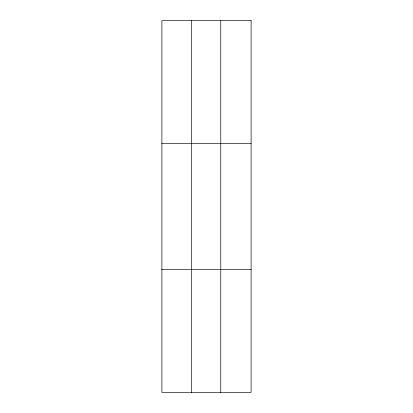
<?xml version="1.0" encoding="UTF-8"?>
<svg xmlns="http://www.w3.org/2000/svg" width="413" height="413" viewBox="0 0 413 413"><rect width="100%" height="100%" fill="white"/><g stroke="black" fill="none" stroke-linecap="round" stroke-linejoin="round"><path stroke-width="0.62" d="M191.333 20.65L191.333 392.35M220.774 20.65L220.774 392.35M161.891 143.311L251.109 143.311M161.891 269.689L251.109 269.689M251.109 20.65L251.109 392.35L161.891 392.35L161.891 20.65L251.109 20.65"/></g></svg>
